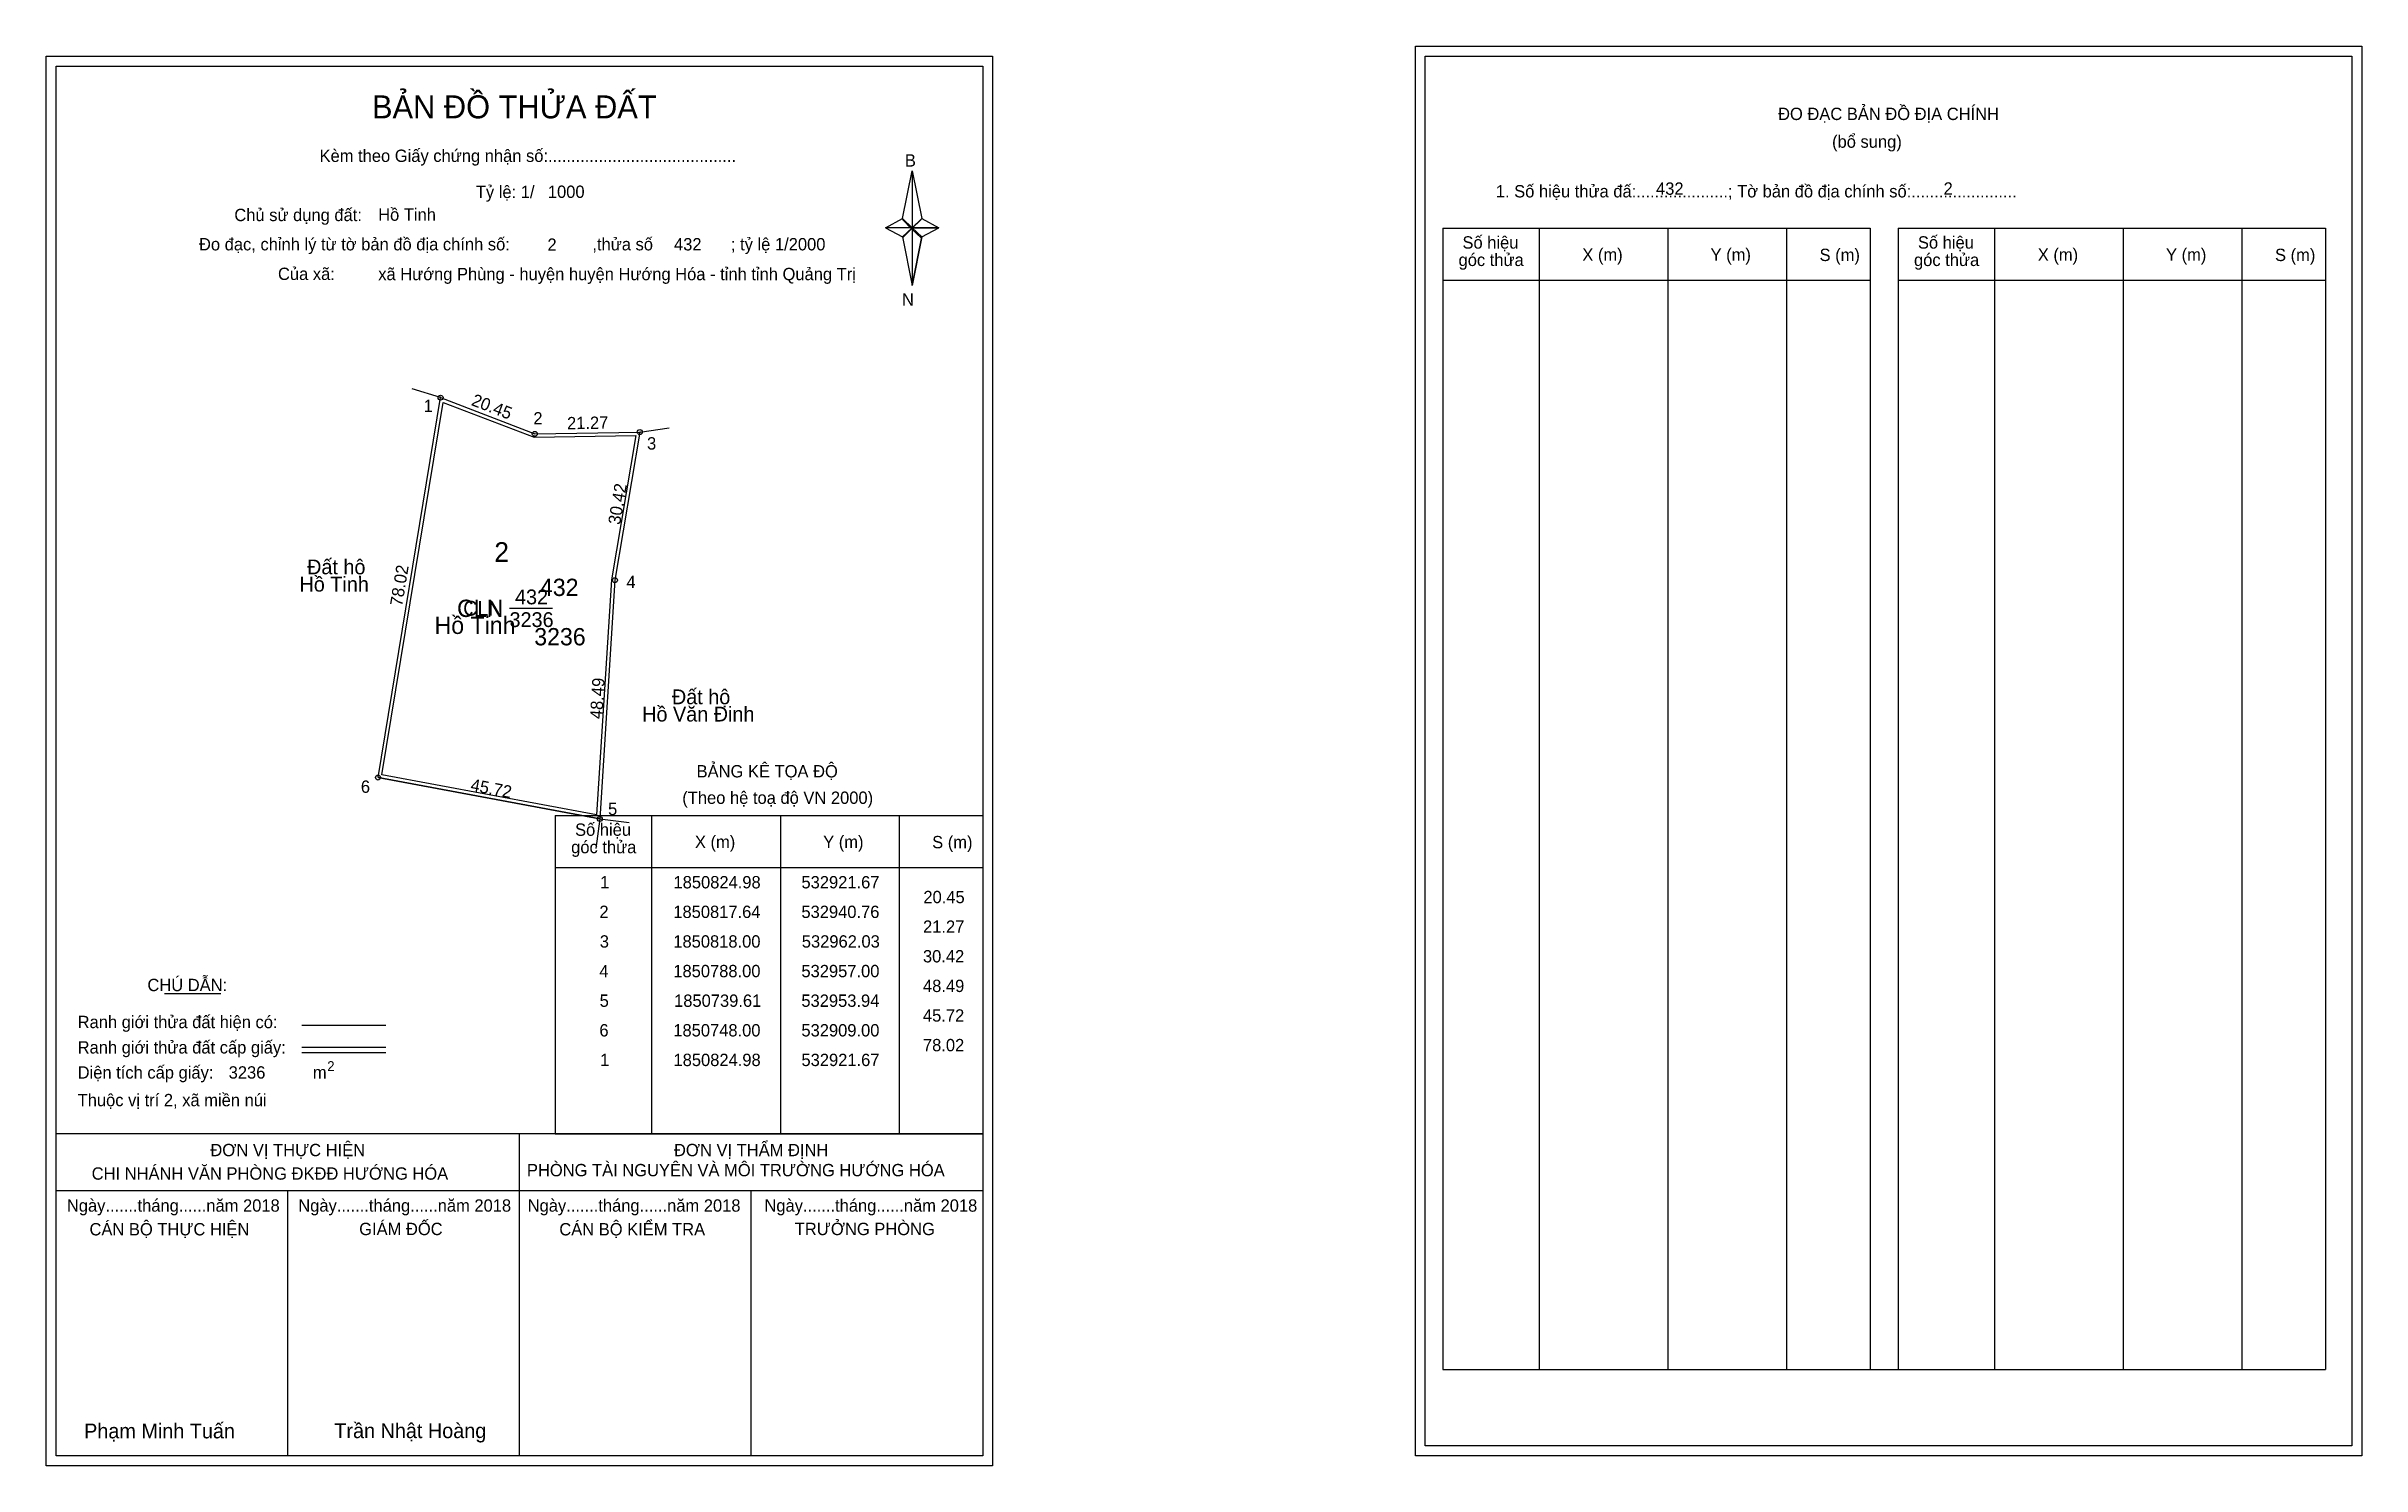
# Model space of a CAD drawing. Extents: x 532842 to 533311, y 1850609 to 1850896.
import ezdxf

# ---------------------------------------------------------------- set-up
doc = ezdxf.new("R2010")
doc.units = 0
for name, color, linetype in [('Level 1', 7, 'Continuous'), ('Level 10', 7, 'Continuous'), ('Level 11', 7, 'Continuous'), ('Level 13', 7, 'Continuous'), ('Level 2', 7, 'Continuous'), ('Level 27', 7, 'Continuous'), ('Level 3', 7, 'Continuous'), ('Level 36', 7, 'Continuous'), ('Level 4', 7, 'Continuous'), ('Level 49', 7, 'Continuous'), ('Level 5', 7, 'Continuous'), ('Level 53', 7, 'Continuous'), ('Level 55', 7, 'Continuous'), ('Level 6', 7, 'Continuous'), ('Level 63', 7, 'Continuous'), ('Level 7', 7, 'Continuous'), ('Level 9', 7, 'Continuous')]:
    doc.layers.add(name, color=color, linetype=linetype)

msp = doc.modelspace()

# ---------------------------------------------------------------- linework, layer by layer
at = {"layer": 'Level 1'}
for p, q in [((532843.81, 1850892.16), (532843.81, 1850892.16)), ((533121.13, 1850894.16), (533121.13, 1850894.16)), ((533015.23, 1850861.28), (533017.2, 1850870.92)), ((533017.2, 1850870.92), (533017.2, 1850859.39)), ((533017.2, 1850870.92), (533019.17, 1850861.28)), ((533011.79, 1850859.39), (533015.23, 1850861.28)), ((533015.23, 1850861.28), (533017.2, 1850859.39)), ((533017.05, 1850859.17), (533015.23, 1850861.06)), ((533017.2, 1850859.39), (533015.23, 1850857.55)), ((533017.05, 1850859.17), (533015.23, 1850857.33)), ((533015.23, 1850857.33), (533017.05, 1850859.17)), ((533019.02, 1850861.06), (533017.05, 1850859.17)), ((533017.05, 1850859.17), (533019.02, 1850861.06)), ((533019.02, 1850857.33), (533017.05, 1850859.17)), ((533019.17, 1850861.28), (533017.2, 1850859.39)), ((533017.2, 1850859.39), (533017.2, 1850847.69)), ((533017.2, 1850859.39), (533022.61, 1850859.39)), ((533017.2, 1850859.39), (533019.17, 1850857.55)), ((533019.17, 1850857.55), (533022.61, 1850859.39)), ((533124.67, 1850859.3), (533211.27, 1850859.3)), ((533144.26, 1850628.04), (533144.26, 1850859.3)), ((533170.33, 1850628.04), (533170.33, 1850859.3)), ((533194.3, 1850859.3), (533194.3, 1850628.04)), ((533211.27, 1850859.3), (533211.27, 1850628.04)), ((533216.92, 1850859.3), (533303.53, 1850859.3)), ((533236.51, 1850628.04), (533236.51, 1850859.3)), ((533262.59, 1850628.04), (533262.59, 1850859.3)), ((533286.56, 1850859.3), (533286.56, 1850628.04)), ((533303.53, 1850859.3), (533303.53, 1850628.04)), ((533015.23, 1850857.55), (533017.2, 1850847.69)), ((533019.17, 1850857.55), (533017.2, 1850847.69)), ((533124.67, 1850848.78), (533211.27, 1850848.78)), ((533216.92, 1850848.78), (533303.53, 1850848.78)), ((532944.91, 1850740.33), (533031.51, 1850740.33)), ((532964.5, 1850675.81), (532964.5, 1850740.33)), ((532990.57, 1850675.81), (532990.57, 1850740.33)), ((533014.54, 1850740.33), (533014.54, 1850675.81)), ((532944.91, 1850729.8), (533031.51, 1850729.8)), ((532865.73, 1850704.22), (532877.13, 1850704.22)), ((532893.59, 1850697.82), (532910.61, 1850697.82)), ((532893.59, 1850693.37), (532910.61, 1850693.37)), ((532893.59, 1850692.28), (532910.61, 1850692.28)), ((532950.64, 1850675.81), (532843.81, 1850675.81)), ((533031.51, 1850675.81), (532926.67, 1850675.81)), ((532937.66, 1850610.58), (532937.66, 1850675.81)), ((532944.91, 1850675.8), (533031.51, 1850675.8)), ((533031.51, 1850664.26), (532843.81, 1850664.26)), ((532890.73, 1850610.58), (532890.73, 1850664.26)), ((532984.58, 1850610.58), (532984.58, 1850664.26)), ((533124.67, 1850628.04), (533303.53, 1850628.04)), ((533031.51, 1850610.58), (533031.51, 1850610.58)), ((533308.83, 1850612.58), (533308.83, 1850612.58))]:
    msp.add_line(p, q, dxfattribs=at)
for points in [[(533015.23, 1850861.28), (533017.2, 1850870.92), (533017.2, 1850859.39)], [(533011.79, 1850859.39), (533015.23, 1850857.55), (533017.2, 1850859.39)], [(533017.2, 1850859.39), (533019.17, 1850861.28), (533022.61, 1850859.39)], [(533017.2, 1850859.39), (533017.2, 1850847.69), (533019.17, 1850857.55)]]:
    msp.add_lwpolyline(points, close=True, dxfattribs=at)
at = {"layer": 'Level 10'}
msp.add_line((532909, 1850748), (532953.94, 1850739.61), dxfattribs=at)
for points in [[(532909, 1850748), (532921.67, 1850824.98), (532940.76, 1850817.64), (532962.03, 1850818), (532957, 1850788), (532953.94, 1850739.61)], [(532909.8, 1850748.56), (532922.22, 1850824.02), (532940.64, 1850816.94), (532961.2, 1850817.29), (532956.3, 1850788.08), (532953.29, 1850740.44)]]:
    msp.add_lwpolyline(points, close=True, dxfattribs=at)
at = {"layer": 'Level 11'}
for centre in [(532921.67, 1850824.98), (532940.76, 1850817.64), (532962.03, 1850818), (532957, 1850788), (532909, 1850748), (532909, 1850748), (532953.94, 1850739.61)]:
    msp.add_circle(centre, 0.5, dxfattribs=at)
at = {"layer": 'Level 27'}
for p, q in [((532921.67, 1850824.98), (532915.94, 1850826.76)), ((532962.03, 1850818), (532967.97, 1850818.87)), ((532953.94, 1850739.61), (532953.13, 1850733.66)), ((532953.94, 1850739.61), (532959.89, 1850738.87))]:
    msp.add_line(p, q, dxfattribs=at)
at = {"layer": 'Level 3'}
for p, q in [((533124.67, 1850859.3), (533124.67, 1850628.04)), ((533216.92, 1850859.3), (533216.92, 1850628.04)), ((532944.91, 1850740.33), (532944.91, 1850675.81))]:
    msp.add_line(p, q, dxfattribs=at)
at = {"layer": 'Level 63'}
for points in [[(533119.14, 1850896.16), (533310.84, 1850896.16), (533310.84, 1850610.58), (533119.14, 1850610.58)], [(532841.81, 1850894.16), (533033.51, 1850894.16), (533033.51, 1850608.58), (532841.81, 1850608.58)], [(532843.81, 1850892.16), (533031.51, 1850892.16), (533031.51, 1850610.58), (532843.81, 1850610.58)], [(533121.14, 1850894.16), (533308.84, 1850894.16), (533308.84, 1850612.58), (533121.14, 1850612.58)]]:
    msp.add_lwpolyline(points, close=True, dxfattribs=at)
at = {"layer": 'Level 9'}
msp.add_line((532935.64, 1850782.3), (532944.34, 1850782.3), dxfattribs=at)

# ---------------------------------------------------------------- texts
at = {"layer": 'Level 1'}
for s, height, p in [('BẢN ĐỒ THỬA ĐẤT', 4.6657, (532907.78, 1850881.56)), ('ĐO ĐẠC BẢN ĐỒ ĐỊA CHÍNH', 2.5, (533192.61, 1850881.22)), ('(bổ sung)', 2.5, (533203.55, 1850875.6)), ('Kèm theo Giấy chứng nhận số:.........................................', 2.5, (532897.16, 1850872.73)), ('B', 2.5, (533015.74, 1850871.79)), ('1. Số hiệu thửa đấ:....................; Tờ bản đồ địa chính số:.......................', 2.5, (533135.44, 1850865.54)), ('Chủ sử dụng đất:', 2.5, (532879.9, 1850860.74)), ('Đo đạc, chỉnh lý từ tờ bản đồ địa chính số:                  ,thửa số                 ; tỷ lệ 1/2000', 2.5, (532872.74, 1850854.81)), ('góc thửa', 2.5, (533127.89, 1850851.64)), ('Số hiệu', 2.5, (533128.68, 1850855.17)), ('X (m)', 2.5, (533152.96, 1850852.7)), ('Y (m)', 2.5, (533178.94, 1850852.7)), ('S (m)', 2.5, (533201.02, 1850852.65)), ('góc thửa', 2.5, (533220.15, 1850851.64)), ('Số hiệu', 2.5, (533220.94, 1850855.17)), ('X (m)', 2.5, (533245.22, 1850852.7)), ('Y (m)', 2.5, (533271.2, 1850852.7)), ('S (m)', 2.5, (533293.28, 1850852.65)), ('Của xã:', 2.5, (532888.74, 1850848.81)), ('N', 2.5, (533015.14, 1850843.62)), ('BẢNG KÊ TỌA ĐỘ', 2.5, (532973.54, 1850748.03)), ('(Theo hệ toạ độ VN 2000)', 2.5, (532970.64, 1850742.67)), ('Số hiệu', 2.5, (532948.92, 1850736.2)), ('góc thửa', 2.5, (532948.13, 1850732.67)), ('X (m)', 2.5, (532973.2, 1850733.72)), ('Y (m)', 2.5, (532999.18, 1850733.72)), ('S (m)', 2.5, (533021.26, 1850733.67)), ('CHÚ DẪN:', 2.5, (532862.29, 1850704.73)), ('Ranh giới thửa đất hiện có:', 2.5, (532848.16, 1850697.23)), ('Ranh giới thửa đất cấp giấy:', 2.5, (532848.16, 1850692.09)), ('Diện tích cấp giấy:', 2.5, (532848.16, 1850687.01)), ('2', 2, (532898.71, 1850688.54)), ('m', 2.5, (532895.81, 1850687.03)), ('Thuộc vị trí 2, xã miền núi', 2.5, (532848.16, 1850681.41)), ('ĐƠN VỊ THỰC HIỆN', 2.5, (532875.04, 1850671.29)), ('ĐƠN VỊ THẨM ĐỊNH', 2.5, (532968.95, 1850671.29)), ('CHI NHÁNH VĂN PHÒNG ĐKĐĐ HƯỚNG HÓA', 2.5, (532851, 1850666.53)), ('PHÒNG TÀI NGUYÊN VÀ MÔI TRƯỜNG HƯỚNG HÓA', 2.5, (532939.17, 1850667.22)), ('Ngày.......tháng......năm 2018', 2.5, (532845.98, 1850660.05)), ('Ngày.......tháng......năm 2018', 2.5, (532892.85, 1850660.05)), ('Ngày.......tháng......năm 2018', 2.5, (532939.32, 1850660.05)), ('Ngày.......tháng......năm 2018', 2.5, (532987.28, 1850660.05)), ('CÁN BỘ THỰC HIỆN', 2.5, (532850.56, 1850655.24)), ('GIÁM ĐỐC', 2.5, (532905.19, 1850655.3)), ('CÁN BỘ KIỂM TRA', 2.5, (532945.73, 1850655.24)), ('TRƯỞNG PHÒNG', 2.5, (532993.42, 1850655.3)), ('Phạm Minh Tuấn', 3, (532849.47, 1850614.12)), ('Trần Nhật Hoàng', 3, (532900.16, 1850614.17))]:
    msp.add_text(s, height=height, dxfattribs=at).set_placement(p)
at = {"layer": 'Level 11'}
msp.add_text('Tỷ lệ: 1/', height=2.5, dxfattribs=at).set_placement((532928.82, 1850865.42))
at = {"layer": 'Level 13'}
for s, p in [('CLN', (532926.25, 1850780.8)), ('432', (532936.76, 1850783.1)), ('3236', (532935.64, 1850778.5))]:
    msp.add_text(s, height=3, dxfattribs=at).set_placement(p)
at = {"layer": 'Level 2'}
msp.add_text('Hồ Tinh', height=3.5, dxfattribs=at).set_placement((532920.46, 1850777.1))
at = {"layer": 'Level 3'}
msp.add_text('CLN', height=3.5, dxfattribs=at).set_placement((532925.02, 1850780.54))
at = {"layer": 'Level 36'}
for s, p in [('Hồ Tinh', (532893.1, 1850785.68)), ('Đất hộ', (532894.64, 1850789.18)), ('Đất hộ', (532968.54, 1850762.86)), ('Hồ Văn Đinh', (532962.51, 1850759.36))]:
    msp.add_text(s, height=3, dxfattribs=at).set_placement(p)
at = {"layer": 'Level 4'}
msp.add_text('432', height=3.5, dxfattribs=at).set_placement((532941.81, 1850784.79))
at = {"layer": 'Level 49'}
for s, rotation, p in [('20.45', 338.9685, (532927.74, 1850823.5)), ('21.27', 0.9697, (532947.31, 1850818.55)), ('30.42', 80.4819, (532958.05, 1850799.11)), ('78.02', 80.6536, (532913.88, 1850782.6)), ('48.49', 86.3817, (532954.41, 1850759.79)), ('45.72', 349.425, (532927.61, 1850745.34))]:
    msp.add_text(s, height=2.5, rotation=rotation, dxfattribs=at).set_placement(p)
at = {"layer": 'Level 5'}
msp.add_text('3236', height=3.5, dxfattribs=at).set_placement((532940.65, 1850774.79))
at = {"layer": 'Level 53'}
for s, p in [('1', (532954, 1850725.55)), ('1850824.98', (532968.86, 1850725.55)), ('532921.67', (532994.78, 1850725.55)), ('20.45', (533019.48, 1850722.55)), ('2', (532953.85, 1850719.55)), ('1850817.64', (532968.82, 1850719.55)), ('532940.76', (532994.77, 1850719.55)), ('21.27', (533019.41, 1850716.55)), ('3', (532953.93, 1850713.55)), ('1850818.00', (532968.82, 1850713.55)), ('532962.03', (532994.85, 1850713.55)), ('4', (532953.84, 1850707.55)), ('1850788.00', (532968.82, 1850707.55)), ('532957.00', (532994.77, 1850707.55)), ('30.42', (533019.39, 1850710.55)), ('5', (532953.9, 1850701.55)), ('1850739.61', (532968.98, 1850701.55)), ('532953.94', (532994.76, 1850701.55)), ('48.49', (533019.4, 1850704.55)), ('45.72', (533019.39, 1850698.55)), ('6', (532953.85, 1850695.55)), ('1850748.00', (532968.82, 1850695.55)), ('532909.00', (532994.77, 1850695.55)), ('78.02', (533019.39, 1850692.55)), ('1', (532954, 1850689.55)), ('1850824.98', (532968.86, 1850689.55)), ('532921.67', (532994.78, 1850689.55))]:
    msp.add_text(s, height=2.5, dxfattribs=at).set_placement(p)
at = {"layer": 'Level 55'}
for s, height, p in [('1', 0.4, (532921.56, 1850824.98)), ('0', 0.11, (532921.63, 1850824.87)), ('0', 0.11, (532921.63, 1850824.87)), ('0', 0.11, (532921.63, 1850824.87)), ('0', 0.11, (532921.63, 1850824.87)), ('2', 0.4, (532940.62, 1850817.64)), ('0', 0.11, (532940.72, 1850817.53)), ('0', 0.11, (532940.72, 1850817.53)), ('433', 0.11, (532961.91, 1850817.89)), ('3', 0.4, (532961.91, 1850818)), ('0', 0.11, (532961.99, 1850817.89)), ('0', 0.11, (532961.99, 1850817.89)), ('4', 0.4, (532956.86, 1850788)), ('433', 0.11, (532956.88, 1850787.89)), ('6', 0.4, (532908.86, 1850748)), ('0', 0.11, (532908.96, 1850747.89)), ('0', 0.11, (532908.96, 1850747.89)), ('5', 0.4, (532953.81, 1850739.61)), ('433', 0.11, (532953.82, 1850739.5)), ('0', 0.11, (532953.9, 1850739.5)), ('0', 0.11, (532953.9, 1850739.5))]:
    msp.add_text(s, height=height, dxfattribs=at).set_placement(p)
at = {"layer": 'Level 6'}
for s, p in [('1000', (532943.41, 1850865.44)), ('432', (533167.89, 1850866.08)), ('2', (533226.14, 1850866.1)), ('Hồ Tinh', (532909.03, 1850860.81)), ('2', (532943.33, 1850854.72)), ('432', (532968.96, 1850854.8)), ('xã Hướng Phùng - huyện huyện Hướng Hóa - tỉnh tỉnh Quảng Trị', (532909.05, 1850848.77)), ('3236', (532878.75, 1850687.01))]:
    msp.add_text(s, height=2.5, dxfattribs=at).set_placement(p)
at = {"layer": 'Level 7'}
msp.add_text('2', height=4, dxfattribs=at).set_placement((532932.56, 1850791.69))
at = {"layer": 'Level 9'}
for s, p in [('1', (532918.25, 1850822.05)), ('2', (532940.47, 1850819.54)), ('3', (532963.5, 1850814.46)), ('4', (532959.32, 1850786.38)), ('6', (532905.53, 1850744.91)), ('5', (532955.6, 1850740.4))]:
    msp.add_text(s, height=2.5, dxfattribs=at).set_placement(p)

doc.saveas('drawing.dxf')
